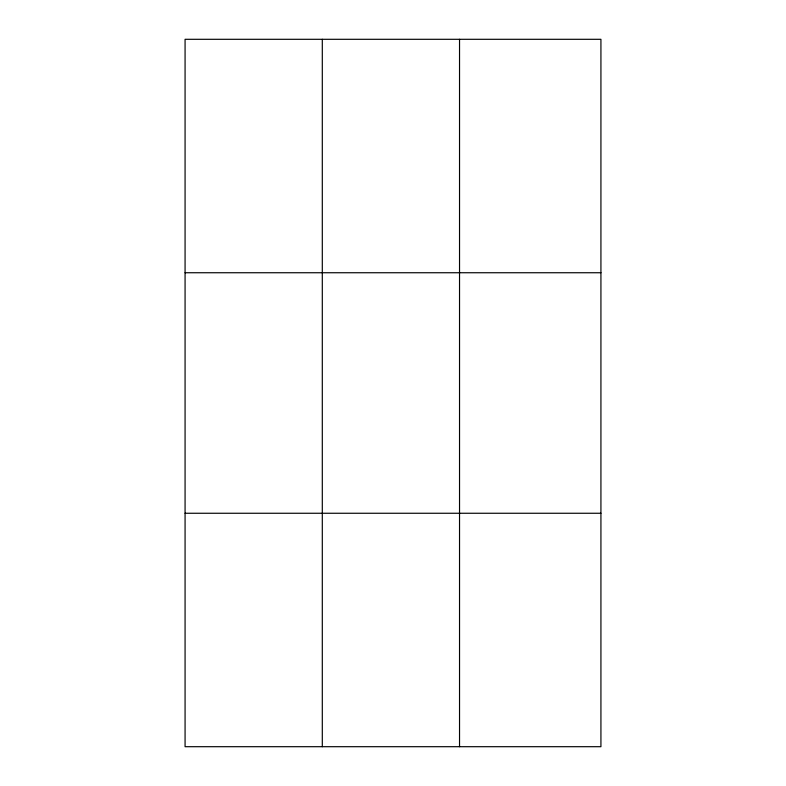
<?xml version="1.0" encoding="UTF-8"?>
<svg xmlns="http://www.w3.org/2000/svg" width="786" height="786" viewBox="0 0 786 786"><rect width="100%" height="100%" fill="white"/><g stroke="black" fill="none" stroke-linecap="round" stroke-linejoin="round"><path stroke-width="1.18" d="M322.299 746.7L322.299 39.3M459.535 746.7L459.535 39.3M600.926 272.742L600.926 39.3L185.074 39.3L185.074 746.7L600.926 746.7L600.926 272.742L185.074 272.742M185.074 513.258L600.926 513.258"/></g></svg>
